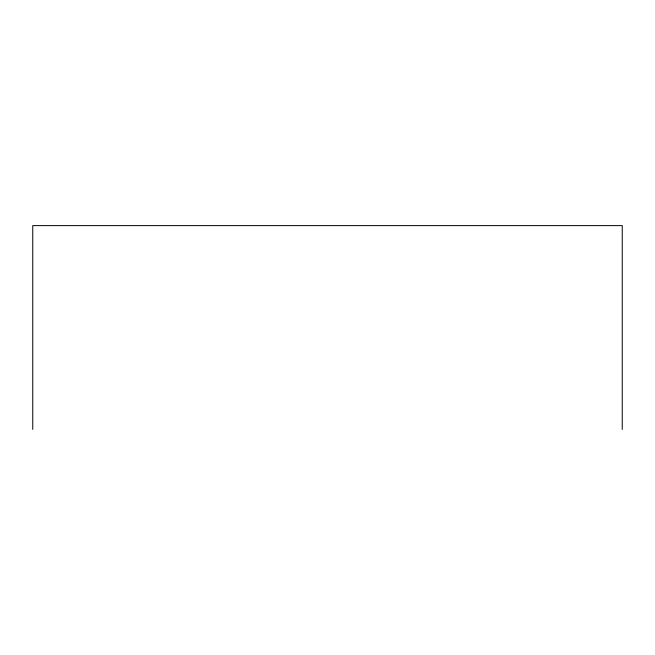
<?xml version="1.0" encoding="UTF-8"?>
<svg xmlns="http://www.w3.org/2000/svg" width="655" height="655" viewBox="0 0 655 655"><rect width="100%" height="100%" fill="white"/><g stroke="black" fill="none" stroke-linecap="round" stroke-linejoin="round"><path stroke-width="0.98" d="M622.25 429.385L622.25 225.615L32.75 225.615L32.75 429.385"/></g></svg>
